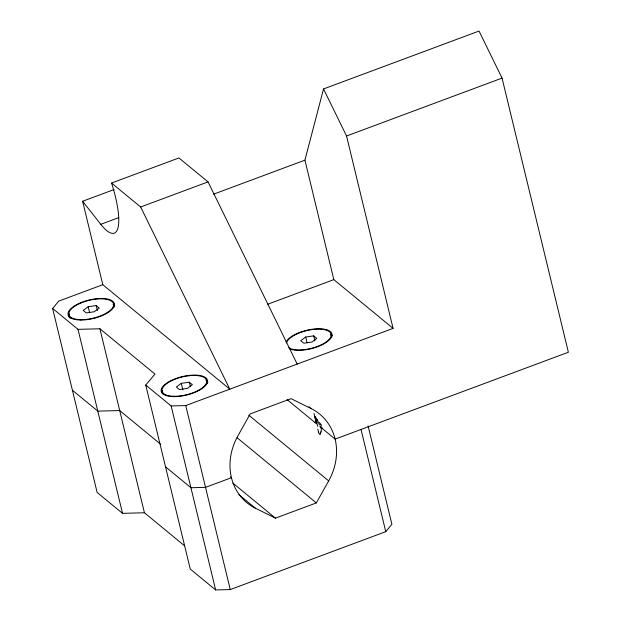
<?xml version="1.0" encoding="UTF-8"?>
<svg xmlns="http://www.w3.org/2000/svg" width="621" height="621" viewBox="0 0 621 621"><rect width="100%" height="100%" fill="white"/><g stroke="black" fill="none" stroke-linecap="round" stroke-linejoin="round"><path stroke-width="0.93" d="M320.529 431.719L320.351 433.543M314.925 416.621L316.081 422.047A12.327 4.914 -13.6 0 1 317.121 419.695M118.743 217.622L100.773 224.313A57.342 15.114 69.6 0 0 111.547 183.04L140.656 206.987L229.801 389.173L102.814 284.705L58.754 301.107L52.622 308.451L78.013 329.347L99.919 328.781L154.947 374.052L145.741 385.059L171.14 405.955L185.741 405.575L393.085 328.377L333.826 279.621L304.927 160.171L323.525 88.95L479.032 31.05L502.055 78.099L568.378 352.247L335.115 439.101L319.854 426.549A12.327 4.914 -13.6 0 0 321.189 426.782M238.938 494.673L255.371 508.188L275.46 518.139L316.33 502.925L328.68 480.895A57.342 50.363 -50.6 0 0 311.191 408.618L308.947 406.771M145.741 385.059L190.259 569.053L215.658 589.95L230.251 589.57L385.765 531.669L391.898 524.326L368.074 425.859M88.182 306.735L83.23 310.407L86.28 312.914L94.291 311.765L99.244 308.094L96.185 305.579L88.182 306.735L89.587 312.549M181.309 383.343L176.356 387.015L179.407 389.53L187.418 388.373L192.37 384.702L189.312 382.187L181.309 383.343L182.916 389.988M305.711 337.024L300.758 340.696L303.816 343.203L311.827 342.047L316.772 338.383L313.721 335.868L305.711 337.024L307.123 342.839M111.547 183.04L178.933 157.951L208.043 181.899L297.187 364.085M102.814 284.705L82.624 201.258L114.078 189.552M140.656 206.987L208.043 181.899M393.085 328.377L346.549 135.999L502.055 78.099M213.554 194.187L304.927 160.171M267.783 304.212L333.826 279.621M52.622 308.451L97.132 492.445L122.531 513.342L144.429 512.775L184.584 545.805M315.126 416.551L317.3 419.703L319.357 424.741A12.327 4.914 -13.6 0 0 320.653 424.981M311.191 408.618L291.102 398.659L250.232 413.881L237.882 435.911A57.342 50.363 -50.6 0 0 255.371 508.188M287.057 399.559L316.516 423.801A12.327 4.914 -13.6 0 1 317.246 421.869M248.749 415.138L328.68 480.895M237.144 437.789L316.33 502.925M230.492 476.92L231.447 477.704L205.528 487.353L190.926 487.733L165.528 466.837M232.883 483.115L275.46 518.139M160.598 444.201L119.698 410.551L97.8 411.118L72.401 390.229M82.624 201.258L100.773 224.313M323.525 88.95L346.549 135.999M318.511 432.022L317.766 429.158M361.034 429.453L385.765 531.669M313.721 335.868L314.925 340.851M313.97 413.446L315.336 419.105M189.312 382.187L190.321 386.34M185.741 405.575L230.251 589.57M171.14 405.955L215.658 589.95M96.185 305.579L97.396 310.562M99.919 328.781L144.429 512.775M78.013 329.347L122.531 513.342M322.26 427.807A14.337 5.713 -13.6 0 1 321.36 427.784M315.01 422.559A14.337 5.713 -13.6 0 1 316.617 420.658M314.963 422.42A23.334 5.907 70.2 0 1 316.291 422.847M319.357 422.559A23.334 8.678 74.5 0 1 321.647 425.478M161.763 392.697A23.8 9.486 -13.6 0 1 162.492 390.493M205.807 379.912A23.8 9.486 -13.6 0 1 207.864 382.125M330.9 334.082A23.8 9.486 -13.6 0 1 332.274 335.806M286.033 342.124A23.8 9.486 -13.6 0 1 319.047 328.75A23.8 9.486 -13.6 0 1 326.405 342.311A23.8 9.486 -13.6 0 1 289.735 348.948M68.628 316.78A23.8 9.486 -13.6 0 1 69.366 313.884M113.364 303.793A23.8 9.486 -13.6 0 1 114.745 305.516M286.514 342.978A22.938 9.144 -13.6 0 1 318.418 329.138A22.938 9.144 -13.6 0 1 324.713 342.901A22.938 9.144 -13.6 0 1 288.687 347.737M330.651 334.789A22.938 9.144 -13.6 0 1 331.746 337.187M162.671 393.761A22.938 9.144 -13.6 0 1 162.702 391.75M206.684 381.659A22.938 9.144 -13.6 0 1 207.344 383.514M70.103 318.356A22.938 9.144 -13.6 0 1 69.575 315.142M113.115 304.5A22.938 9.144 -13.6 0 1 114.217 306.906M315.786 419.322A18.529 1.242 76.3 0 1 317.773 426.394M320.809 426.79A18.219 10.371 58.9 0 1 321.305 432.232M320.382 433.605A5.449 1.917 74.2 0 1 320.242 434.001M320.118 434.281A2.484 0.823 77.3 0 1 318.852 433.07L318.674 432.55A5.651 1.514 76.9 0 1 318.48 432.061M173.368 396.633A23.8 9.486 -13.6 0 0 207.585 380.875A23.8 9.486 -13.6 0 0 172.133 380.06A23.8 9.486 -13.6 0 0 173.368 396.633M80.241 320.025A23.8 9.486 -13.6 0 0 114.458 304.267A23.8 9.486 -13.6 0 0 79.007 303.452A23.8 9.486 -13.6 0 0 80.241 320.025M173.764 396.245A22.938 9.144 -13.6 0 0 206.746 381.061A22.938 9.144 -13.6 0 0 172.576 380.269A22.938 9.144 -13.6 0 0 173.764 396.245M80.637 319.636A22.938 9.144 -13.6 0 0 113.62 304.445A22.938 9.144 -13.6 0 0 79.449 303.661A22.938 9.144 -13.6 0 0 80.637 319.636"/></g></svg>
